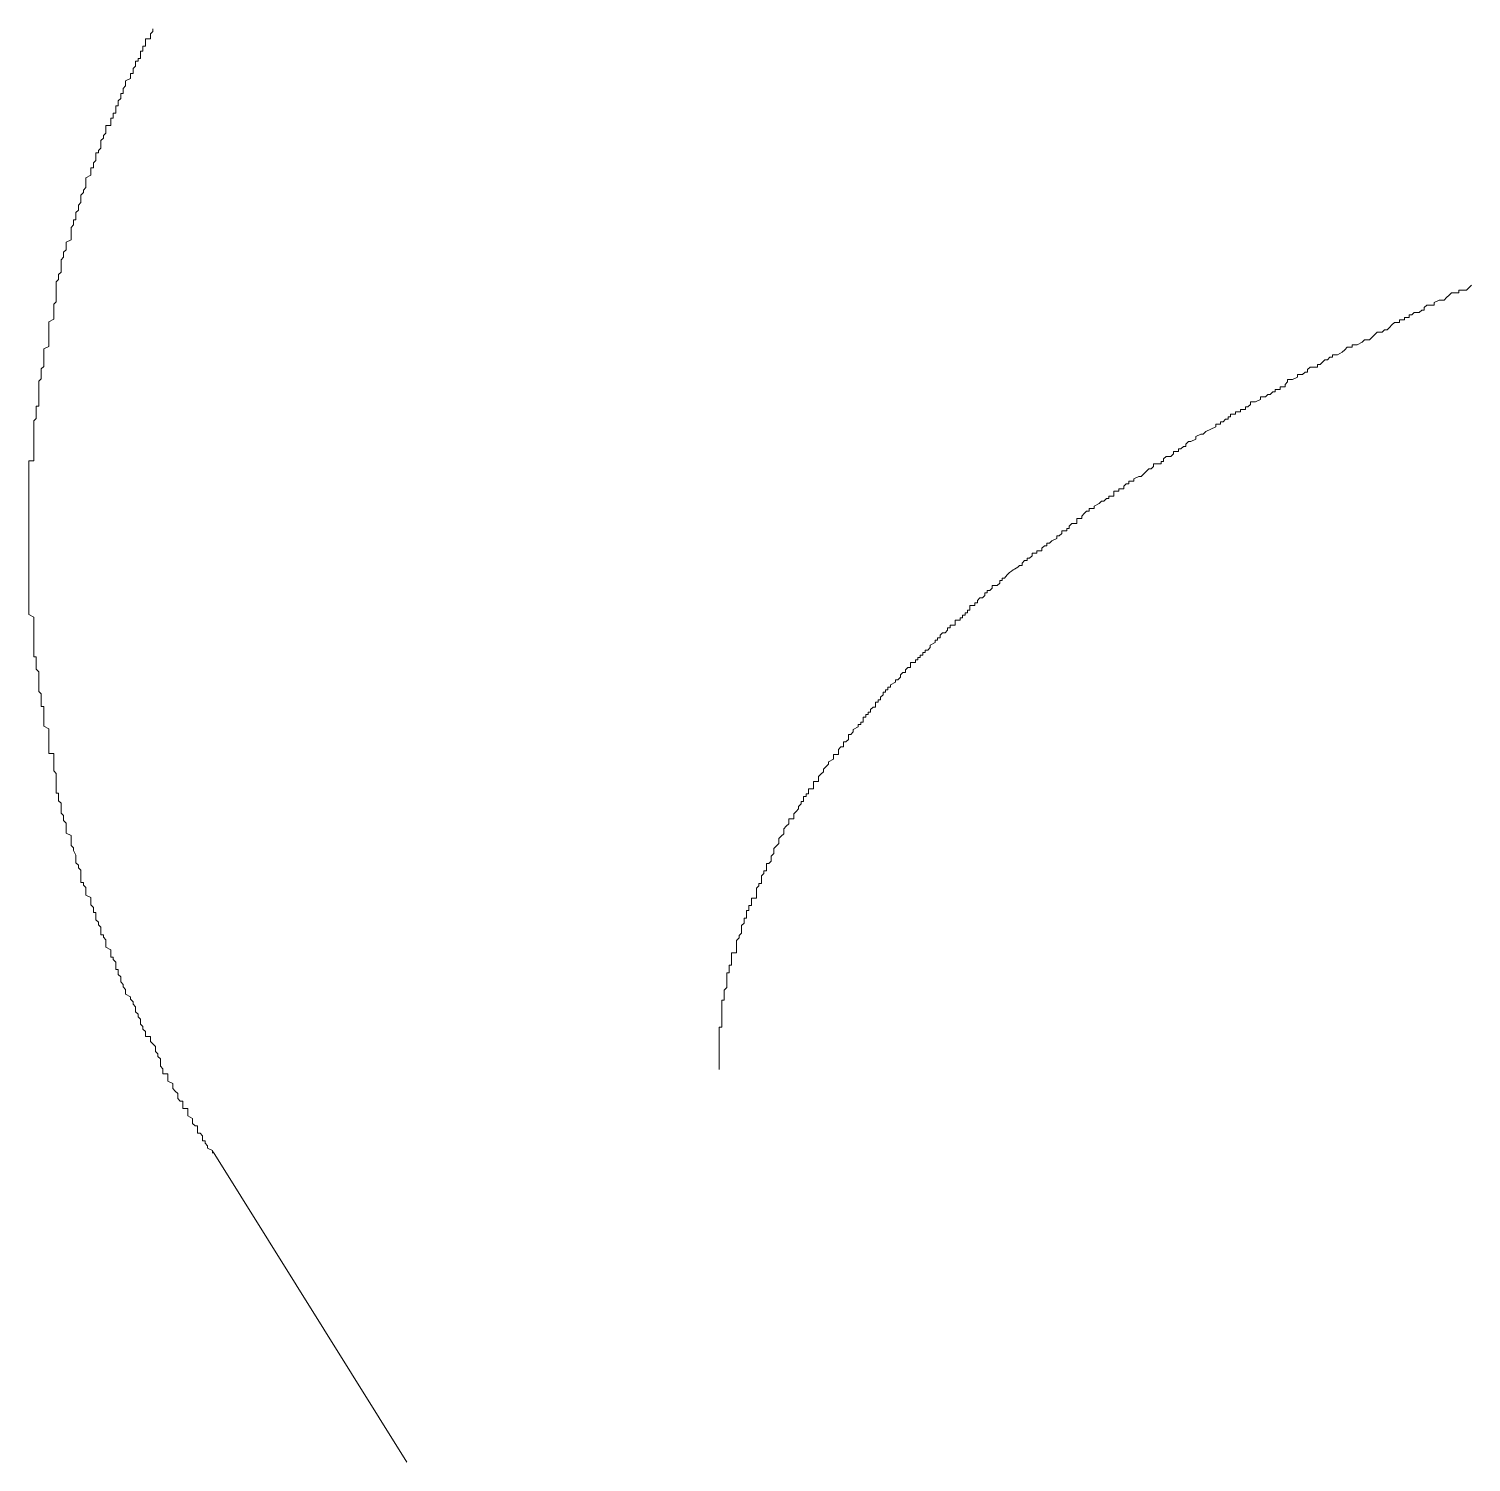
# Model space of a CAD drawing. Header units: millimetres. Extents: x 5194 to 16594, y 329 to 7592.
# Drawn here: x 10747.14 to 10760.21, y 3877.53 to 3890.52 of the extents above; entities that cross this region are included whole.
import ezdxf

# ---------------------------------------------------------------- set-up
doc = ezdxf.new("R2010")
doc.units = ezdxf.units.MM
doc.header["$MEASUREMENT"] = 0
doc.layers.add('PDF_Geometry', color=7, linetype='Continuous', true_color=0x231f20)

msp = doc.modelspace()

# ---------------------------------------------------------------- linework, layer by layer
at = {"layer": 'PDF_Geometry', "color": 0, "lineweight": 9}
for p, q in [((10748.269, 3890.497), (10748.269, 3890.52)), ((10748.202, 3890.407), (10748.202, 3890.43)), ((10748.202, 3890.43), (10748.247, 3890.43)), ((10748.202, 3890.385), (10748.202, 3890.407)), ((10748.247, 3890.475), (10748.269, 3890.497)), ((10748.247, 3890.452), (10748.247, 3890.475)), ((10748.247, 3890.43), (10748.247, 3890.452)), ((10748.157, 3890.295), (10748.157, 3890.317)), ((10748.157, 3890.317), (10748.179, 3890.317)), ((10748.157, 3890.272), (10748.157, 3890.295)), ((10748.157, 3890.25), (10748.157, 3890.272)), ((10748.179, 3890.34), (10748.179, 3890.362)), ((10748.179, 3890.362), (10748.202, 3890.362)), ((10748.179, 3890.317), (10748.179, 3890.34)), ((10748.202, 3890.362), (10748.202, 3890.385)), ((10748.089, 3890.16), (10748.112, 3890.182)), ((10748.089, 3890.138), (10748.089, 3890.16)), ((10748.089, 3890.115), (10748.089, 3890.138)), ((10748.112, 3890.205), (10748.112, 3890.227)), ((10748.112, 3890.227), (10748.134, 3890.227)), ((10748.112, 3890.182), (10748.112, 3890.205)), ((10748.134, 3890.227), (10748.134, 3890.25)), ((10748.134, 3890.25), (10748.157, 3890.25)), ((10748, 3889.98), (10748.022, 3890.003)), ((10748.022, 3890.048), (10748.067, 3890.07)), ((10748.022, 3890.025), (10748.022, 3890.048)), ((10748.022, 3890.003), (10748.022, 3890.025)), ((10748.067, 3890.093), (10748.067, 3890.115)), ((10748.067, 3890.115), (10748.089, 3890.115)), ((10748.067, 3890.07), (10748.067, 3890.093)), ((10747.955, 3889.868), (10747.977, 3889.89)), ((10747.955, 3889.845), (10747.955, 3889.868)), ((10747.977, 3889.913), (10747.977, 3889.935)), ((10747.977, 3889.935), (10748, 3889.935)), ((10747.977, 3889.89), (10747.977, 3889.913)), ((10748, 3889.958), (10748, 3889.98)), ((10748, 3889.935), (10748, 3889.958)), ((10747.91, 3889.733), (10747.91, 3889.755)), ((10747.91, 3889.755), (10747.932, 3889.755)), ((10747.932, 3889.8), (10747.932, 3889.823)), ((10747.932, 3889.823), (10747.955, 3889.823)), ((10747.932, 3889.778), (10747.932, 3889.8)), ((10747.932, 3889.755), (10747.932, 3889.778)), ((10747.955, 3889.823), (10747.955, 3889.845)), ((10747.842, 3889.62), (10747.842, 3889.643)), ((10747.842, 3889.643), (10747.887, 3889.643)), ((10747.842, 3889.598), (10747.842, 3889.62)), ((10747.887, 3889.688), (10747.887, 3889.71)), ((10747.887, 3889.71), (10747.91, 3889.71)), ((10747.887, 3889.665), (10747.887, 3889.688)), ((10747.887, 3889.643), (10747.887, 3889.665)), ((10747.91, 3889.71), (10747.91, 3889.733)), ((10747.797, 3889.508), (10747.82, 3889.53)), ((10747.797, 3889.485), (10747.797, 3889.508)), ((10747.797, 3889.463), (10747.797, 3889.485)), ((10747.82, 3889.553), (10747.842, 3889.575)), ((10747.82, 3889.53), (10747.82, 3889.553)), ((10747.842, 3889.575), (10747.842, 3889.598)), ((10747.752, 3889.373), (10747.752, 3889.395)), ((10747.752, 3889.395), (10747.775, 3889.395)), ((10747.752, 3889.35), (10747.752, 3889.373)), ((10747.752, 3889.328), (10747.752, 3889.35)), ((10747.775, 3889.418), (10747.797, 3889.44)), ((10747.775, 3889.395), (10747.775, 3889.418)), ((10747.797, 3889.44), (10747.797, 3889.463)), ((10747.707, 3889.238), (10747.707, 3889.26)), ((10747.707, 3889.26), (10747.73, 3889.26)), ((10747.707, 3889.215), (10747.707, 3889.238)), ((10747.707, 3889.193), (10747.707, 3889.215)), ((10747.73, 3889.305), (10747.752, 3889.328)), ((10747.73, 3889.283), (10747.73, 3889.305)), ((10747.73, 3889.26), (10747.73, 3889.283)), ((10747.662, 3889.17), (10747.707, 3889.193)), ((10747.662, 3889.148), (10747.662, 3889.17)), ((10747.662, 3889.126), (10747.662, 3889.148)), ((10747.662, 3889.103), (10747.662, 3889.126)), ((10747.662, 3889.081), (10747.662, 3889.103)), ((10747.617, 3889.013), (10747.64, 3889.036)), ((10747.617, 3888.991), (10747.617, 3889.013)), ((10747.617, 3888.968), (10747.617, 3888.991)), ((10747.617, 3888.946), (10747.617, 3888.968)), ((10747.64, 3889.058), (10747.662, 3889.081)), ((10747.64, 3889.036), (10747.64, 3889.058)), ((10747.572, 3888.856), (10747.595, 3888.878)), ((10747.572, 3888.833), (10747.572, 3888.856)), ((10747.572, 3888.811), (10747.572, 3888.833)), ((10747.595, 3888.923), (10747.617, 3888.946)), ((10747.595, 3888.901), (10747.595, 3888.923)), ((10747.595, 3888.878), (10747.595, 3888.901)), ((10747.527, 3888.721), (10747.55, 3888.743)), ((10747.527, 3888.698), (10747.527, 3888.721)), ((10747.527, 3888.676), (10747.527, 3888.698)), ((10747.55, 3888.766), (10747.55, 3888.788)), ((10747.55, 3888.788), (10747.572, 3888.788)), ((10747.55, 3888.743), (10747.55, 3888.766)), ((10747.572, 3888.788), (10747.572, 3888.811)), ((10747.482, 3888.586), (10747.527, 3888.608)), ((10747.482, 3888.563), (10747.482, 3888.586)), ((10747.482, 3888.541), (10747.482, 3888.563)), ((10747.527, 3888.653), (10747.527, 3888.676)), ((10747.527, 3888.631), (10747.527, 3888.653)), ((10747.527, 3888.608), (10747.527, 3888.631)), ((10747.437, 3888.428), (10747.46, 3888.451)), ((10747.46, 3888.496), (10747.482, 3888.518)), ((10747.46, 3888.473), (10747.46, 3888.496)), ((10747.46, 3888.451), (10747.46, 3888.473)), ((10747.482, 3888.518), (10747.482, 3888.541)), ((10747.415, 3888.293), (10747.437, 3888.316)), ((10747.437, 3888.406), (10747.437, 3888.428)), ((10747.437, 3888.383), (10747.437, 3888.406)), ((10747.437, 3888.361), (10747.437, 3888.383)), ((10747.437, 3888.338), (10747.437, 3888.361)), ((10747.437, 3888.316), (10747.437, 3888.338)), ((10747.392, 3888.226), (10747.415, 3888.248)), ((10747.392, 3888.203), (10747.392, 3888.226)), ((10747.392, 3888.181), (10747.392, 3888.203)), ((10747.392, 3888.158), (10747.392, 3888.181)), ((10747.415, 3888.271), (10747.415, 3888.293)), ((10747.415, 3888.248), (10747.415, 3888.271)), ((10760.168, 3888.152), (10760.191, 3888.174)), ((10760.191, 3888.174), (10760.213, 3888.197)), ((10747.37, 3888.024), (10747.392, 3888.046)), ((10747.392, 3888.136), (10747.392, 3888.158)), ((10747.392, 3888.113), (10747.392, 3888.136)), ((10747.392, 3888.091), (10747.392, 3888.113)), ((10747.392, 3888.069), (10747.392, 3888.091)), ((10747.392, 3888.046), (10747.392, 3888.069)), ((10759.876, 3888.039), (10759.921, 3888.062)), ((10759.876, 3888.017), (10759.876, 3888.039)), ((10759.921, 3888.062), (10759.944, 3888.062)), ((10759.944, 3888.062), (10759.966, 3888.062)), ((10759.966, 3888.062), (10759.989, 3888.084)), ((10759.989, 3888.084), (10760.011, 3888.107)), ((10760.011, 3888.107), (10760.034, 3888.129)), ((10760.034, 3888.129), (10760.056, 3888.129)), ((10760.056, 3888.129), (10760.101, 3888.129)), ((10760.101, 3888.129), (10760.101, 3888.152)), ((10760.101, 3888.152), (10760.146, 3888.152)), ((10760.146, 3888.152), (10760.168, 3888.152)), ((10747.37, 3888.001), (10747.37, 3888.024)), ((10747.37, 3887.979), (10747.37, 3888.001)), ((10747.37, 3887.956), (10747.37, 3887.979)), ((10747.37, 3887.934), (10747.37, 3887.956)), ((10747.37, 3887.911), (10747.37, 3887.934)), ((10747.37, 3887.889), (10747.37, 3887.911)), ((10759.651, 3887.904), (10759.651, 3887.927)), ((10759.651, 3887.927), (10759.674, 3887.927)), ((10759.674, 3887.927), (10759.696, 3887.949)), ((10759.696, 3887.949), (10759.741, 3887.949)), ((10759.741, 3887.949), (10759.764, 3887.972)), ((10759.764, 3887.972), (10759.786, 3887.972)), ((10759.786, 3887.994), (10759.809, 3888.017)), ((10759.786, 3887.972), (10759.786, 3887.994)), ((10759.809, 3888.017), (10759.831, 3888.017)), ((10759.831, 3888.017), (10759.854, 3888.017)), ((10759.854, 3888.017), (10759.876, 3888.017)), ((10747.325, 3887.866), (10747.37, 3887.889)), ((10747.325, 3887.844), (10747.325, 3887.866)), ((10759.404, 3887.77), (10759.426, 3887.792)), ((10759.426, 3887.792), (10759.449, 3887.792)), ((10759.449, 3887.792), (10759.471, 3887.815)), ((10759.471, 3887.815), (10759.494, 3887.837)), ((10759.494, 3887.837), (10759.516, 3887.86)), ((10759.516, 3887.86), (10759.561, 3887.86)), ((10759.561, 3887.86), (10759.561, 3887.882)), ((10759.561, 3887.882), (10759.584, 3887.882)), ((10759.584, 3887.882), (10759.606, 3887.882)), ((10759.606, 3887.882), (10759.606, 3887.904)), ((10759.606, 3887.904), (10759.651, 3887.904)), ((10747.325, 3887.641), (10747.325, 3887.664)), ((10759.134, 3887.635), (10759.134, 3887.657)), ((10759.134, 3887.657), (10759.179, 3887.657)), ((10759.179, 3887.657), (10759.224, 3887.68)), ((10759.224, 3887.68), (10759.246, 3887.702)), ((10759.246, 3887.702), (10759.269, 3887.702)), ((10759.269, 3887.702), (10759.291, 3887.702)), ((10759.291, 3887.702), (10759.314, 3887.725)), ((10759.314, 3887.725), (10759.336, 3887.747)), ((10759.336, 3887.747), (10759.359, 3887.77)), ((10759.359, 3887.77), (10759.404, 3887.77)), ((10747.28, 3887.619), (10747.325, 3887.641)), ((10747.28, 3887.596), (10747.28, 3887.619)), ((10747.28, 3887.574), (10747.28, 3887.596)), ((10747.28, 3887.551), (10747.28, 3887.574)), ((10747.28, 3887.529), (10747.28, 3887.551)), ((10747.28, 3887.506), (10747.28, 3887.529)), ((10758.864, 3887.5), (10758.887, 3887.522)), ((10758.887, 3887.522), (10758.909, 3887.522)), ((10758.909, 3887.522), (10758.932, 3887.545)), ((10758.932, 3887.545), (10758.954, 3887.545)), ((10758.954, 3887.545), (10758.954, 3887.567)), ((10758.954, 3887.567), (10758.999, 3887.567)), ((10758.999, 3887.567), (10759.044, 3887.59)), ((10759.044, 3887.59), (10759.067, 3887.612)), ((10759.067, 3887.612), (10759.089, 3887.635)), ((10759.089, 3887.635), (10759.111, 3887.635)), ((10759.111, 3887.635), (10759.134, 3887.635)), ((10747.257, 3887.439), (10747.28, 3887.461)), ((10747.257, 3887.416), (10747.257, 3887.439)), ((10747.257, 3887.394), (10747.257, 3887.416)), ((10747.257, 3887.371), (10747.257, 3887.394)), ((10747.28, 3887.484), (10747.28, 3887.506)), ((10747.28, 3887.461), (10747.28, 3887.484)), ((10758.639, 3887.365), (10758.639, 3887.387)), ((10758.639, 3887.387), (10758.684, 3887.387)), ((10758.684, 3887.387), (10758.707, 3887.41)), ((10758.707, 3887.41), (10758.729, 3887.41)), ((10758.729, 3887.432), (10758.752, 3887.455)), ((10758.729, 3887.41), (10758.729, 3887.432)), ((10758.752, 3887.455), (10758.774, 3887.455)), ((10758.774, 3887.455), (10758.819, 3887.455)), ((10758.819, 3887.455), (10758.819, 3887.477)), ((10758.819, 3887.477), (10758.842, 3887.477)), ((10758.842, 3887.477), (10758.864, 3887.5)), ((10747.235, 3887.326), (10747.257, 3887.349)), ((10747.257, 3887.349), (10747.257, 3887.371)), ((10758.482, 3887.252), (10758.482, 3887.275)), ((10758.482, 3887.275), (10758.504, 3887.275)), ((10758.504, 3887.275), (10758.527, 3887.275)), ((10758.527, 3887.297), (10758.549, 3887.32)), ((10758.527, 3887.275), (10758.527, 3887.297)), ((10758.549, 3887.32), (10758.549, 3887.342)), ((10758.549, 3887.342), (10758.572, 3887.342)), ((10758.572, 3887.342), (10758.594, 3887.342)), ((10758.594, 3887.342), (10758.639, 3887.365)), ((10747.235, 3887.124), (10747.235, 3887.146)), ((10747.235, 3887.101), (10747.235, 3887.124)), ((10758.212, 3887.117), (10758.212, 3887.14)), ((10758.212, 3887.14), (10758.234, 3887.14)), ((10758.234, 3887.14), (10758.257, 3887.14)), ((10758.257, 3887.14), (10758.302, 3887.162)), ((10758.302, 3887.162), (10758.302, 3887.185)), ((10758.302, 3887.185), (10758.324, 3887.185)), ((10758.324, 3887.185), (10758.347, 3887.185)), ((10758.347, 3887.185), (10758.369, 3887.207)), ((10758.369, 3887.207), (10758.392, 3887.207)), ((10758.392, 3887.207), (10758.414, 3887.23)), ((10758.414, 3887.23), (10758.437, 3887.23)), ((10758.437, 3887.23), (10758.437, 3887.252)), ((10758.437, 3887.252), (10758.482, 3887.252)), ((10747.212, 3887.079), (10747.212, 3887.101)), ((10747.212, 3887.101), (10747.235, 3887.101)), ((10747.212, 3887.056), (10747.212, 3887.079)), ((10747.212, 3887.034), (10747.212, 3887.056)), ((10747.212, 3887.012), (10747.212, 3887.034)), ((10747.212, 3886.989), (10747.212, 3887.012)), ((10758.01, 3886.982), (10758.01, 3887.005)), ((10758.01, 3887.005), (10758.032, 3887.005)), ((10758.032, 3887.005), (10758.032, 3887.027)), ((10758.032, 3887.027), (10758.054, 3887.027)), ((10758.054, 3887.027), (10758.077, 3887.027)), ((10758.077, 3887.027), (10758.077, 3887.05)), ((10758.077, 3887.05), (10758.122, 3887.05)), ((10758.122, 3887.05), (10758.122, 3887.072)), ((10758.122, 3887.072), (10758.144, 3887.072)), ((10758.144, 3887.072), (10758.167, 3887.072)), ((10758.167, 3887.072), (10758.167, 3887.095)), ((10758.167, 3887.095), (10758.189, 3887.095)), ((10758.189, 3887.095), (10758.212, 3887.117)), ((10747.19, 3886.967), (10747.212, 3886.989)), ((10747.19, 3886.944), (10747.19, 3886.967)), ((10747.19, 3886.922), (10747.19, 3886.944)), ((10747.19, 3886.899), (10747.19, 3886.922)), ((10747.19, 3886.877), (10747.19, 3886.899)), ((10747.19, 3886.854), (10747.19, 3886.877)), ((10757.785, 3886.847), (10757.807, 3886.87)), ((10757.807, 3886.87), (10757.852, 3886.892)), ((10757.852, 3886.892), (10757.897, 3886.915)), ((10757.897, 3886.915), (10757.897, 3886.937)), ((10757.897, 3886.937), (10757.942, 3886.937)), ((10757.942, 3886.937), (10757.942, 3886.96)), ((10757.942, 3886.96), (10757.965, 3886.96)), ((10757.965, 3886.96), (10757.987, 3886.982)), ((10757.987, 3886.982), (10758.01, 3886.982)), ((10747.19, 3886.832), (10747.19, 3886.854)), ((10757.582, 3886.713), (10757.605, 3886.735)), ((10757.605, 3886.735), (10757.627, 3886.735)), ((10757.627, 3886.758), (10757.65, 3886.78)), ((10757.627, 3886.735), (10757.627, 3886.758)), ((10757.65, 3886.78), (10757.672, 3886.78)), ((10757.672, 3886.78), (10757.717, 3886.803)), ((10757.717, 3886.825), (10757.762, 3886.847)), ((10757.717, 3886.803), (10757.717, 3886.825)), ((10757.762, 3886.847), (10757.785, 3886.847)), ((10747.145, 3886.584), (10747.145, 3886.607)), ((10747.145, 3886.607), (10747.19, 3886.607)), ((10747.19, 3886.629), (10747.19, 3886.652)), ((10747.19, 3886.607), (10747.19, 3886.629)), ((10757.402, 3886.578), (10757.402, 3886.6)), ((10757.402, 3886.6), (10757.425, 3886.6)), ((10757.425, 3886.623), (10757.447, 3886.645)), ((10757.425, 3886.6), (10757.425, 3886.623)), ((10757.447, 3886.645), (10757.47, 3886.645)), ((10757.47, 3886.645), (10757.492, 3886.645)), ((10757.492, 3886.645), (10757.515, 3886.668)), ((10757.515, 3886.668), (10757.515, 3886.69)), ((10757.515, 3886.69), (10757.56, 3886.69)), ((10757.56, 3886.69), (10757.56, 3886.713)), ((10757.56, 3886.713), (10757.582, 3886.713)), ((10757.222, 3886.465), (10757.245, 3886.488)), ((10757.245, 3886.488), (10757.267, 3886.51)), ((10757.267, 3886.51), (10757.29, 3886.533)), ((10757.29, 3886.533), (10757.312, 3886.533)), ((10757.312, 3886.533), (10757.335, 3886.555)), ((10757.335, 3886.555), (10757.335, 3886.578)), ((10757.335, 3886.578), (10757.38, 3886.578)), ((10757.38, 3886.578), (10757.402, 3886.578)), ((10757.02, 3886.33), (10757.02, 3886.353)), ((10757.02, 3886.353), (10757.042, 3886.353)), ((10757.042, 3886.353), (10757.065, 3886.353)), ((10757.065, 3886.375), (10757.087, 3886.398)), ((10757.065, 3886.353), (10757.065, 3886.375)), ((10757.087, 3886.398), (10757.11, 3886.398)), ((10757.11, 3886.398), (10757.11, 3886.42)), ((10757.11, 3886.42), (10757.132, 3886.42)), ((10757.132, 3886.42), (10757.155, 3886.42)), ((10757.155, 3886.443), (10757.2, 3886.465)), ((10757.155, 3886.42), (10757.155, 3886.443)), ((10757.2, 3886.465), (10757.222, 3886.465)), ((10756.795, 3886.195), (10756.84, 3886.218)), ((10756.84, 3886.218), (10756.863, 3886.24)), ((10756.863, 3886.24), (10756.885, 3886.24)), ((10756.885, 3886.24), (10756.908, 3886.263)), ((10756.908, 3886.263), (10756.93, 3886.263)), ((10756.93, 3886.263), (10756.93, 3886.285)), ((10756.93, 3886.285), (10756.953, 3886.285)), ((10756.953, 3886.285), (10756.975, 3886.285)), ((10756.975, 3886.308), (10756.975, 3886.33)), ((10756.975, 3886.33), (10757.02, 3886.33)), ((10756.975, 3886.285), (10756.975, 3886.308)), ((10756.638, 3886.06), (10756.638, 3886.083)), ((10756.638, 3886.083), (10756.683, 3886.083)), ((10756.683, 3886.105), (10756.705, 3886.128)), ((10756.683, 3886.083), (10756.683, 3886.105)), ((10756.705, 3886.128), (10756.728, 3886.15)), ((10756.728, 3886.15), (10756.75, 3886.15)), ((10756.75, 3886.15), (10756.75, 3886.173)), ((10756.75, 3886.173), (10756.795, 3886.173)), ((10756.795, 3886.173), (10756.795, 3886.195)), ((10756.48, 3885.925), (10756.503, 3885.948)), ((10756.503, 3885.948), (10756.503, 3885.97)), ((10756.503, 3885.97), (10756.525, 3885.97)), ((10756.525, 3885.97), (10756.548, 3885.97)), ((10756.548, 3885.97), (10756.548, 3885.993)), ((10756.548, 3885.993), (10756.57, 3885.993)), ((10756.57, 3886.015), (10756.593, 3886.038)), ((10756.57, 3885.993), (10756.57, 3886.015)), ((10756.593, 3886.038), (10756.638, 3886.038)), ((10756.638, 3886.038), (10756.638, 3886.06)), ((10756.323, 3885.813), (10756.345, 3885.835)), ((10756.345, 3885.835), (10756.368, 3885.835)), ((10756.368, 3885.835), (10756.368, 3885.858)), ((10756.368, 3885.858), (10756.39, 3885.858)), ((10756.39, 3885.858), (10756.413, 3885.88)), ((10756.413, 3885.88), (10756.458, 3885.903)), ((10756.458, 3885.903), (10756.458, 3885.925)), ((10756.458, 3885.925), (10756.48, 3885.925)), ((10756.143, 3885.678), (10756.165, 3885.701)), ((10756.165, 3885.701), (10756.188, 3885.701)), ((10756.188, 3885.701), (10756.188, 3885.723)), ((10756.188, 3885.723), (10756.21, 3885.723)), ((10756.21, 3885.723), (10756.233, 3885.746)), ((10756.233, 3885.746), (10756.233, 3885.768)), ((10756.233, 3885.768), (10756.278, 3885.768)), ((10756.278, 3885.768), (10756.278, 3885.79)), ((10756.278, 3885.79), (10756.3, 3885.79)), ((10756.3, 3885.79), (10756.323, 3885.79)), ((10756.323, 3885.79), (10756.323, 3885.813)), ((10756.12, 3885.656), (10756.143, 3885.656)), ((10756.143, 3885.656), (10756.143, 3885.678)), ((10755.828, 3885.408), (10755.828, 3885.431)), ((10755.828, 3885.431), (10755.851, 3885.431)), ((10755.851, 3885.431), (10755.873, 3885.453)), ((10755.873, 3885.453), (10755.873, 3885.476)), ((10755.873, 3885.476), (10755.918, 3885.476)), ((10755.918, 3885.476), (10755.941, 3885.498)), ((10755.941, 3885.498), (10755.941, 3885.521)), ((10755.941, 3885.521), (10755.963, 3885.521)), ((10755.963, 3885.521), (10755.963, 3885.543)), ((10755.963, 3885.543), (10755.985, 3885.543)), ((10755.671, 3885.273), (10755.671, 3885.296)), ((10755.671, 3885.296), (10755.693, 3885.296)), ((10755.693, 3885.296), (10755.716, 3885.296)), ((10755.716, 3885.296), (10755.716, 3885.318)), ((10755.716, 3885.318), (10755.738, 3885.318)), ((10755.738, 3885.341), (10755.761, 3885.363)), ((10755.738, 3885.318), (10755.738, 3885.341)), ((10755.761, 3885.363), (10755.783, 3885.363)), ((10755.783, 3885.363), (10755.806, 3885.386)), ((10755.806, 3885.386), (10755.806, 3885.408)), ((10755.806, 3885.408), (10755.828, 3885.408)), ((10747.145, 3885.212), (10747.145, 3885.235)), ((10747.19, 3885.19), (10747.145, 3885.212)), ((10747.19, 3885.167), (10747.19, 3885.19)), ((10755.581, 3885.161), (10755.581, 3885.183)), ((10755.581, 3885.183), (10755.603, 3885.183)), ((10755.603, 3885.183), (10755.603, 3885.206)), ((10755.603, 3885.206), (10755.626, 3885.206)), ((10755.626, 3885.206), (10755.626, 3885.228)), ((10755.626, 3885.228), (10755.648, 3885.228)), ((10755.648, 3885.228), (10755.648, 3885.251)), ((10755.648, 3885.251), (10755.671, 3885.251)), ((10755.671, 3885.251), (10755.671, 3885.273)), ((10755.401, 3885.026), (10755.423, 3885.048)), ((10755.423, 3885.048), (10755.446, 3885.048)), ((10755.446, 3885.048), (10755.468, 3885.071)), ((10755.468, 3885.071), (10755.468, 3885.093)), ((10755.468, 3885.093), (10755.491, 3885.093)), ((10755.491, 3885.093), (10755.491, 3885.116)), ((10755.491, 3885.116), (10755.536, 3885.116)), ((10755.536, 3885.138), (10755.536, 3885.161)), ((10755.536, 3885.161), (10755.581, 3885.161)), ((10755.536, 3885.116), (10755.536, 3885.138)), ((10755.288, 3884.891), (10755.311, 3884.913)), ((10755.311, 3884.936), (10755.356, 3884.958)), ((10755.311, 3884.913), (10755.311, 3884.936)), ((10755.356, 3884.958), (10755.356, 3884.981)), ((10755.356, 3884.981), (10755.378, 3884.981)), ((10755.378, 3884.981), (10755.378, 3885.003)), ((10755.378, 3885.003), (10755.401, 3885.003)), ((10755.401, 3885.003), (10755.401, 3885.026)), ((10747.19, 3884.83), (10747.19, 3884.853)), ((10747.212, 3884.83), (10747.19, 3884.83)), ((10747.212, 3884.808), (10747.212, 3884.83)), ((10747.212, 3884.785), (10747.212, 3884.808)), ((10747.212, 3884.763), (10747.212, 3884.785)), ((10755.131, 3884.756), (10755.131, 3884.778)), ((10755.131, 3884.778), (10755.176, 3884.778)), ((10755.176, 3884.778), (10755.176, 3884.801)), ((10755.176, 3884.801), (10755.198, 3884.801)), ((10755.198, 3884.801), (10755.198, 3884.823)), ((10755.198, 3884.823), (10755.221, 3884.823)), ((10755.221, 3884.823), (10755.221, 3884.846)), ((10755.221, 3884.846), (10755.243, 3884.846)), ((10755.243, 3884.846), (10755.243, 3884.868)), ((10755.243, 3884.868), (10755.266, 3884.868)), ((10755.266, 3884.868), (10755.266, 3884.891)), ((10755.266, 3884.891), (10755.288, 3884.891)), ((10747.212, 3884.74), (10747.212, 3884.763)), ((10747.212, 3884.718), (10747.212, 3884.74)), ((10747.235, 3884.695), (10747.212, 3884.718)), ((10747.235, 3884.673), (10747.235, 3884.695)), ((10747.235, 3884.65), (10747.235, 3884.673)), ((10747.235, 3884.628), (10747.235, 3884.65)), ((10755.018, 3884.621), (10755.041, 3884.644)), ((10755.041, 3884.666), (10755.063, 3884.689)), ((10755.041, 3884.644), (10755.041, 3884.666)), ((10755.063, 3884.689), (10755.086, 3884.689)), ((10755.086, 3884.711), (10755.108, 3884.734)), ((10755.086, 3884.689), (10755.086, 3884.711)), ((10755.108, 3884.734), (10755.131, 3884.734)), ((10755.131, 3884.734), (10755.131, 3884.756)), ((10747.235, 3884.605), (10747.235, 3884.628)), ((10747.235, 3884.583), (10747.235, 3884.605)), ((10747.235, 3884.56), (10747.235, 3884.583)), ((10747.235, 3884.538), (10747.235, 3884.56)), ((10747.235, 3884.515), (10747.235, 3884.538)), ((10747.257, 3884.493), (10747.235, 3884.515)), ((10754.906, 3884.509), (10754.906, 3884.531)), ((10754.906, 3884.531), (10754.928, 3884.531)), ((10754.928, 3884.531), (10754.928, 3884.554)), ((10754.928, 3884.554), (10754.951, 3884.554)), ((10754.951, 3884.576), (10754.996, 3884.599)), ((10754.951, 3884.554), (10754.951, 3884.576)), ((10754.996, 3884.599), (10754.996, 3884.621)), ((10754.996, 3884.621), (10755.018, 3884.621)), ((10747.257, 3884.47), (10747.257, 3884.493)), ((10747.257, 3884.448), (10747.257, 3884.47)), ((10747.257, 3884.425), (10747.257, 3884.448)), ((10747.257, 3884.403), (10747.257, 3884.425)), ((10747.257, 3884.38), (10747.257, 3884.403)), ((10747.28, 3884.38), (10747.257, 3884.38)), ((10747.28, 3884.358), (10747.28, 3884.38)), ((10754.816, 3884.396), (10754.816, 3884.419)), ((10754.816, 3884.419), (10754.839, 3884.419)), ((10754.816, 3884.374), (10754.816, 3884.396)), ((10754.839, 3884.419), (10754.839, 3884.441)), ((10754.839, 3884.441), (10754.861, 3884.441)), ((10754.861, 3884.464), (10754.884, 3884.486)), ((10754.861, 3884.441), (10754.861, 3884.464)), ((10754.884, 3884.486), (10754.884, 3884.509)), ((10754.884, 3884.509), (10754.906, 3884.509)), ((10754.704, 3884.261), (10754.704, 3884.284)), ((10754.704, 3884.284), (10754.726, 3884.284)), ((10754.704, 3884.239), (10754.704, 3884.261)), ((10754.726, 3884.284), (10754.726, 3884.306)), ((10754.726, 3884.306), (10754.749, 3884.306)), ((10754.749, 3884.306), (10754.749, 3884.329)), ((10754.749, 3884.329), (10754.771, 3884.329)), ((10754.771, 3884.351), (10754.794, 3884.374)), ((10754.771, 3884.329), (10754.771, 3884.351)), ((10754.794, 3884.374), (10754.816, 3884.374)), ((10747.28, 3884.2), (10747.28, 3884.223)), ((10747.325, 3884.178), (10747.28, 3884.2)), ((10747.325, 3884.155), (10747.325, 3884.178)), ((10754.569, 3884.104), (10754.569, 3884.126)), ((10754.569, 3884.126), (10754.591, 3884.126)), ((10754.591, 3884.126), (10754.614, 3884.149)), ((10754.614, 3884.171), (10754.659, 3884.194)), ((10754.614, 3884.149), (10754.614, 3884.171)), ((10754.659, 3884.194), (10754.659, 3884.216)), ((10754.659, 3884.216), (10754.681, 3884.216)), ((10754.681, 3884.216), (10754.681, 3884.239)), ((10754.681, 3884.239), (10754.704, 3884.239)), ((10754.479, 3883.991), (10754.501, 3884.014)), ((10754.479, 3883.969), (10754.479, 3883.991)), ((10754.501, 3884.014), (10754.524, 3884.014)), ((10754.524, 3884.036), (10754.524, 3884.059)), ((10754.524, 3884.059), (10754.546, 3884.059)), ((10754.524, 3884.014), (10754.524, 3884.036)), ((10754.546, 3884.059), (10754.569, 3884.081)), ((10754.569, 3884.081), (10754.569, 3884.104)), ((10747.325, 3883.953), (10747.325, 3883.975)), ((10747.37, 3883.953), (10747.325, 3883.953)), ((10747.37, 3883.93), (10747.37, 3883.953)), ((10747.37, 3883.908), (10747.37, 3883.93)), ((10754.366, 3883.834), (10754.389, 3883.856)), ((10754.389, 3883.879), (10754.434, 3883.901)), ((10754.389, 3883.856), (10754.389, 3883.879)), ((10754.434, 3883.924), (10754.434, 3883.946)), ((10754.434, 3883.946), (10754.479, 3883.946)), ((10754.434, 3883.901), (10754.434, 3883.924)), ((10754.479, 3883.946), (10754.479, 3883.969)), ((10747.392, 3883.773), (10747.37, 3883.796)), ((10747.392, 3883.751), (10747.392, 3883.773)), ((10754.299, 3883.744), (10754.321, 3883.766)), ((10754.299, 3883.721), (10754.299, 3883.744)), ((10754.321, 3883.766), (10754.344, 3883.789)), ((10754.344, 3883.811), (10754.366, 3883.834)), ((10754.344, 3883.789), (10754.344, 3883.811)), ((10747.392, 3883.616), (10747.392, 3883.638)), ((10747.392, 3883.593), (10747.392, 3883.616)), ((10754.209, 3883.609), (10754.209, 3883.632)), ((10754.209, 3883.632), (10754.254, 3883.632)), ((10754.209, 3883.587), (10754.209, 3883.609)), ((10754.254, 3883.677), (10754.254, 3883.699)), ((10754.254, 3883.699), (10754.299, 3883.699)), ((10754.254, 3883.654), (10754.254, 3883.677)), ((10754.254, 3883.632), (10754.254, 3883.654)), ((10754.299, 3883.699), (10754.299, 3883.721)), ((10747.415, 3883.593), (10747.392, 3883.593)), ((10747.415, 3883.571), (10747.415, 3883.593)), ((10747.415, 3883.548), (10747.415, 3883.571)), ((10747.415, 3883.526), (10747.415, 3883.548)), ((10747.437, 3883.503), (10747.415, 3883.526)), ((10747.437, 3883.481), (10747.437, 3883.503)), ((10747.437, 3883.458), (10747.437, 3883.481)), ((10754.119, 3883.474), (10754.141, 3883.497)), ((10754.119, 3883.452), (10754.119, 3883.474)), ((10754.141, 3883.497), (10754.141, 3883.519)), ((10754.141, 3883.519), (10754.164, 3883.519)), ((10754.164, 3883.542), (10754.164, 3883.564)), ((10754.164, 3883.564), (10754.186, 3883.564)), ((10754.164, 3883.519), (10754.164, 3883.542)), ((10754.186, 3883.564), (10754.186, 3883.587)), ((10754.186, 3883.587), (10754.209, 3883.587)), ((10747.437, 3883.436), (10747.437, 3883.458)), ((10747.437, 3883.413), (10747.437, 3883.436)), ((10747.46, 3883.391), (10747.437, 3883.413)), ((10747.46, 3883.368), (10747.46, 3883.391)), ((10747.46, 3883.346), (10747.46, 3883.368)), ((10747.482, 3883.323), (10747.46, 3883.346)), ((10754.029, 3883.339), (10754.029, 3883.362)), ((10754.029, 3883.362), (10754.074, 3883.362)), ((10754.029, 3883.317), (10754.029, 3883.339)), ((10754.074, 3883.407), (10754.096, 3883.429)), ((10754.074, 3883.384), (10754.074, 3883.407)), ((10754.074, 3883.362), (10754.074, 3883.384)), ((10754.096, 3883.429), (10754.119, 3883.452)), ((10747.482, 3883.301), (10747.482, 3883.323)), ((10747.482, 3883.278), (10747.482, 3883.301)), ((10747.482, 3883.256), (10747.482, 3883.278)), ((10747.482, 3883.233), (10747.482, 3883.256)), ((10747.527, 3883.211), (10747.482, 3883.233)), ((10747.527, 3883.188), (10747.527, 3883.211)), ((10753.939, 3883.182), (10753.961, 3883.204)), ((10753.961, 3883.204), (10753.984, 3883.227)), ((10753.984, 3883.272), (10754.006, 3883.294)), ((10753.984, 3883.249), (10753.984, 3883.272)), ((10753.984, 3883.227), (10753.984, 3883.249)), ((10754.006, 3883.294), (10754.029, 3883.317)), ((10747.527, 3883.166), (10747.527, 3883.188)), ((10747.527, 3883.143), (10747.527, 3883.166)), ((10747.527, 3883.121), (10747.527, 3883.143)), ((10747.55, 3883.098), (10747.527, 3883.121)), ((10747.55, 3883.076), (10747.55, 3883.098)), ((10747.572, 3883.031), (10747.55, 3883.076)), ((10753.894, 3883.092), (10753.916, 3883.114)), ((10753.894, 3883.069), (10753.894, 3883.092)), ((10753.916, 3883.114), (10753.939, 3883.137)), ((10753.939, 3883.159), (10753.939, 3883.182)), ((10753.939, 3883.137), (10753.939, 3883.159)), ((10747.572, 3883.008), (10747.572, 3883.031)), ((10747.572, 3882.986), (10747.572, 3883.008)), ((10747.572, 3882.963), (10747.572, 3882.986)), ((10747.595, 3882.941), (10747.572, 3882.963)), ((10753.827, 3882.934), (10753.827, 3882.957)), ((10753.827, 3882.957), (10753.849, 3882.957)), ((10753.849, 3882.957), (10753.871, 3882.979)), ((10753.871, 3883.024), (10753.894, 3883.047)), ((10753.871, 3883.002), (10753.871, 3883.024)), ((10753.871, 3882.979), (10753.871, 3883.002)), ((10753.894, 3883.047), (10753.894, 3883.069)), ((10747.595, 3882.918), (10747.595, 3882.941)), ((10747.617, 3882.896), (10747.595, 3882.918)), ((10747.617, 3882.873), (10747.617, 3882.896)), ((10747.617, 3882.851), (10747.617, 3882.873)), ((10747.617, 3882.829), (10747.617, 3882.851)), ((10747.617, 3882.806), (10747.617, 3882.829)), ((10753.782, 3882.844), (10753.804, 3882.867)), ((10753.782, 3882.822), (10753.782, 3882.844)), ((10753.782, 3882.799), (10753.782, 3882.822)), ((10753.804, 3882.867), (10753.804, 3882.889)), ((10753.804, 3882.889), (10753.827, 3882.889)), ((10753.827, 3882.912), (10753.827, 3882.934)), ((10753.827, 3882.889), (10753.827, 3882.912)), ((10747.617, 3882.784), (10747.617, 3882.806)), ((10747.64, 3882.784), (10747.617, 3882.784)), ((10747.64, 3882.761), (10747.64, 3882.784)), ((10747.662, 3882.739), (10747.64, 3882.761)), ((10747.662, 3882.716), (10747.662, 3882.739)), ((10747.662, 3882.694), (10747.662, 3882.716)), ((10747.662, 3882.671), (10747.662, 3882.694)), ((10753.737, 3882.732), (10753.759, 3882.754)), ((10753.737, 3882.709), (10753.737, 3882.732)), ((10753.737, 3882.687), (10753.737, 3882.709)), ((10753.737, 3882.664), (10753.737, 3882.687)), ((10753.759, 3882.754), (10753.759, 3882.777)), ((10753.759, 3882.777), (10753.782, 3882.777)), ((10753.782, 3882.777), (10753.782, 3882.799)), ((10747.707, 3882.649), (10747.662, 3882.671)), ((10747.707, 3882.626), (10747.707, 3882.649)), ((10747.707, 3882.604), (10747.707, 3882.626)), ((10747.707, 3882.581), (10747.707, 3882.604)), ((10747.73, 3882.559), (10747.707, 3882.581)), ((10747.73, 3882.536), (10747.73, 3882.559)), ((10753.669, 3882.552), (10753.669, 3882.575)), ((10753.669, 3882.575), (10753.692, 3882.575)), ((10753.669, 3882.53), (10753.669, 3882.552)), ((10753.692, 3882.62), (10753.692, 3882.642)), ((10753.692, 3882.642), (10753.737, 3882.642)), ((10753.692, 3882.597), (10753.692, 3882.62)), ((10753.692, 3882.575), (10753.692, 3882.597)), ((10753.737, 3882.642), (10753.737, 3882.664)), ((10747.73, 3882.514), (10747.73, 3882.536)), ((10747.752, 3882.514), (10747.73, 3882.514)), ((10747.752, 3882.491), (10747.752, 3882.514)), ((10747.752, 3882.469), (10747.752, 3882.491)), ((10747.752, 3882.446), (10747.752, 3882.469)), ((10747.775, 3882.424), (10747.752, 3882.446)), ((10747.775, 3882.401), (10747.775, 3882.424)), ((10753.624, 3882.44), (10753.624, 3882.462)), ((10753.624, 3882.462), (10753.647, 3882.462)), ((10753.624, 3882.417), (10753.624, 3882.44)), ((10753.647, 3882.507), (10753.647, 3882.53)), ((10753.647, 3882.53), (10753.669, 3882.53)), ((10753.647, 3882.485), (10753.647, 3882.507)), ((10753.647, 3882.462), (10753.647, 3882.485)), ((10747.797, 3882.379), (10747.775, 3882.401)), ((10747.797, 3882.356), (10747.797, 3882.379)), ((10747.797, 3882.334), (10747.797, 3882.356)), ((10747.797, 3882.311), (10747.797, 3882.334)), ((10747.82, 3882.311), (10747.797, 3882.311)), ((10747.82, 3882.289), (10747.82, 3882.311)), ((10747.842, 3882.266), (10747.82, 3882.289)), ((10753.579, 3882.305), (10753.602, 3882.327)), ((10753.579, 3882.282), (10753.579, 3882.305)), ((10753.602, 3882.395), (10753.624, 3882.417)), ((10753.602, 3882.372), (10753.602, 3882.395)), ((10753.602, 3882.35), (10753.602, 3882.372)), ((10753.602, 3882.327), (10753.602, 3882.35)), ((10747.842, 3882.244), (10747.842, 3882.266)), ((10747.842, 3882.221), (10747.842, 3882.244)), ((10747.842, 3882.199), (10747.842, 3882.221)), ((10747.887, 3882.176), (10747.842, 3882.199)), ((10747.887, 3882.154), (10747.887, 3882.176)), ((10753.557, 3882.26), (10753.579, 3882.282)), ((10753.557, 3882.237), (10753.557, 3882.26)), ((10753.557, 3882.215), (10753.557, 3882.237)), ((10753.557, 3882.192), (10753.557, 3882.215)), ((10753.557, 3882.17), (10753.557, 3882.192)), ((10753.557, 3882.147), (10753.557, 3882.17)), ((10747.887, 3882.131), (10747.887, 3882.154)), ((10747.887, 3882.109), (10747.887, 3882.131)), ((10747.91, 3882.109), (10747.887, 3882.109)), ((10747.91, 3882.086), (10747.91, 3882.109)), ((10747.932, 3882.064), (10747.91, 3882.086)), ((10747.932, 3882.041), (10747.932, 3882.064)), ((10747.932, 3882.019), (10747.932, 3882.041)), ((10753.489, 3882.012), (10753.489, 3882.035)), ((10753.489, 3882.035), (10753.512, 3882.035)), ((10753.512, 3882.125), (10753.512, 3882.147)), ((10753.512, 3882.147), (10753.557, 3882.147)), ((10753.512, 3882.102), (10753.512, 3882.125)), ((10753.512, 3882.08), (10753.512, 3882.102)), ((10753.512, 3882.057), (10753.512, 3882.08)), ((10753.512, 3882.035), (10753.512, 3882.057)), ((10747.932, 3881.996), (10747.932, 3882.019)), ((10747.955, 3881.996), (10747.932, 3881.996)), ((10747.955, 3881.974), (10747.955, 3881.996)), ((10747.955, 3881.951), (10747.955, 3881.974)), ((10747.977, 3881.929), (10747.955, 3881.951)), ((10747.977, 3881.906), (10747.977, 3881.929)), ((10747.977, 3881.884), (10747.977, 3881.906)), ((10753.467, 3881.945), (10753.467, 3881.967)), ((10753.467, 3881.967), (10753.489, 3881.967)), ((10753.467, 3881.922), (10753.467, 3881.945)), ((10753.467, 3881.9), (10753.467, 3881.922)), ((10753.467, 3881.877), (10753.467, 3881.9)), ((10753.489, 3881.99), (10753.489, 3882.012)), ((10753.489, 3881.967), (10753.489, 3881.99)), ((10748, 3881.861), (10747.977, 3881.884)), ((10748, 3881.839), (10748, 3881.861)), ((10748.022, 3881.816), (10748, 3881.839)), ((10748.022, 3881.794), (10748.022, 3881.816)), ((10748.022, 3881.772), (10748.022, 3881.794)), ((10748.067, 3881.749), (10748.022, 3881.772)), ((10753.444, 3881.81), (10753.467, 3881.832)), ((10753.444, 3881.787), (10753.444, 3881.81)), ((10753.444, 3881.765), (10753.444, 3881.787)), ((10753.467, 3881.855), (10753.467, 3881.877)), ((10753.467, 3881.832), (10753.467, 3881.855)), ((10748.067, 3881.727), (10748.067, 3881.749)), ((10748.089, 3881.704), (10748.067, 3881.727)), ((10748.089, 3881.682), (10748.089, 3881.704)), ((10748.112, 3881.659), (10748.089, 3881.682)), ((10748.112, 3881.637), (10748.112, 3881.659)), ((10748.112, 3881.614), (10748.112, 3881.637)), ((10753.422, 3881.697), (10753.422, 3881.72)), ((10753.422, 3881.72), (10753.444, 3881.72)), ((10753.444, 3881.742), (10753.444, 3881.765)), ((10753.444, 3881.72), (10753.444, 3881.742)), ((10748.134, 3881.592), (10748.112, 3881.614)), ((10748.134, 3881.569), (10748.134, 3881.592)), ((10748.157, 3881.547), (10748.134, 3881.569)), ((10748.157, 3881.524), (10748.157, 3881.547)), ((10748.157, 3881.502), (10748.157, 3881.524)), ((10748.179, 3881.479), (10748.157, 3881.502)), ((10748.179, 3881.457), (10748.179, 3881.479)), ((10748.202, 3881.434), (10748.179, 3881.457)), ((10748.202, 3881.412), (10748.202, 3881.434)), ((10748.202, 3881.389), (10748.202, 3881.412)), ((10748.247, 3881.389), (10748.202, 3881.389)), ((10748.247, 3881.367), (10748.247, 3881.389)), ((10753.399, 3881.45), (10753.399, 3881.473)), ((10753.399, 3881.473), (10753.422, 3881.473)), ((10753.422, 3881.473), (10753.422, 3881.495)), ((10748.247, 3881.344), (10748.247, 3881.367)), ((10748.269, 3881.322), (10748.247, 3881.344)), ((10748.292, 3881.299), (10748.269, 3881.322)), ((10748.292, 3881.277), (10748.292, 3881.299)), ((10748.292, 3881.254), (10748.292, 3881.277)), ((10748.314, 3881.232), (10748.292, 3881.254)), ((10748.314, 3881.209), (10748.314, 3881.232)), ((10748.337, 3881.187), (10748.314, 3881.209)), ((10748.337, 3881.164), (10748.337, 3881.187)), ((10748.337, 3881.142), (10748.337, 3881.164)), ((10748.337, 3881.119), (10748.337, 3881.142)), ((10748.359, 3881.097), (10748.337, 3881.119)), ((10753.399, 3881.09), (10753.399, 3881.113)), ((10748.359, 3881.074), (10748.359, 3881.097)), ((10748.359, 3881.052), (10748.359, 3881.074)), ((10748.404, 3881.052), (10748.359, 3881.052)), ((10748.404, 3881.029), (10748.404, 3881.052)), ((10748.404, 3881.007), (10748.404, 3881.029)), ((10748.404, 3880.984), (10748.404, 3881.007)), ((10748.449, 3880.962), (10748.404, 3880.984)), ((10748.449, 3880.939), (10748.449, 3880.962)), ((10748.449, 3880.917), (10748.449, 3880.939)), ((10748.472, 3880.894), (10748.449, 3880.917)), ((10748.494, 3880.872), (10748.472, 3880.894)), ((10748.494, 3880.849), (10748.494, 3880.872)), ((10748.494, 3880.827), (10748.494, 3880.849)), ((10748.517, 3880.804), (10748.494, 3880.827)), ((10748.539, 3880.804), (10748.517, 3880.804)), ((10748.539, 3880.782), (10748.539, 3880.804)), ((10748.539, 3880.76), (10748.539, 3880.782)), ((10748.539, 3880.737), (10748.539, 3880.76)), ((10748.584, 3880.737), (10748.539, 3880.737)), ((10748.584, 3880.715), (10748.584, 3880.737)), ((10748.584, 3880.692), (10748.584, 3880.715)), ((10748.584, 3880.67), (10748.584, 3880.692)), ((10748.629, 3880.647), (10748.584, 3880.67)), ((10748.629, 3880.625), (10748.629, 3880.647)), ((10748.629, 3880.602), (10748.629, 3880.625)), ((10748.652, 3880.58), (10748.629, 3880.602)), ((10748.674, 3880.58), (10748.652, 3880.58)), ((10748.674, 3880.557), (10748.674, 3880.58)), ((10748.674, 3880.535), (10748.674, 3880.557)), ((10748.674, 3880.512), (10748.674, 3880.535)), ((10748.697, 3880.512), (10748.674, 3880.512)), ((10748.719, 3880.49), (10748.697, 3880.512)), ((10748.719, 3880.467), (10748.719, 3880.49)), ((10748.719, 3880.445), (10748.719, 3880.467)), ((10748.742, 3880.445), (10748.719, 3880.445)), ((10748.742, 3880.422), (10748.742, 3880.445)), ((10748.764, 3880.4), (10748.742, 3880.422)), ((10748.764, 3880.377), (10748.764, 3880.4)), ((10748.809, 3880.355), (10748.764, 3880.377)), ((10748.809, 3880.332), (10748.809, 3880.355)), ((10750.568, 3877.532), (10748.814, 3880.344))]:
    msp.add_line(p, q, dxfattribs=at)
for points in [[(10747.325, 3887.664), (10747.325, 3887.731), (10747.325, 3887.776), (10747.325, 3887.844)], [(10747.235, 3887.146), (10747.235, 3887.214), (10747.235, 3887.259), (10747.235, 3887.326)], [(10747.19, 3886.652), (10747.19, 3886.719), (10747.19, 3886.764), (10747.19, 3886.832)], [(10747.145, 3885.235), (10747.145, 3885.685), (10747.145, 3886.134), (10747.145, 3886.584)], [(10755.985, 3885.543), (10756.053, 3885.633), (10756.075, 3885.611), (10756.12, 3885.656)], [(10747.19, 3884.853), (10747.19, 3884.965), (10747.19, 3885.055), (10747.19, 3885.167)], [(10747.28, 3884.223), (10747.28, 3884.268), (10747.28, 3884.313), (10747.28, 3884.358)], [(10747.325, 3883.975), (10747.325, 3884.043), (10747.325, 3884.088), (10747.325, 3884.155)], [(10747.37, 3883.796), (10747.37, 3883.841), (10747.37, 3883.863), (10747.37, 3883.908)], [(10747.392, 3883.638), (10747.392, 3883.683), (10747.392, 3883.706), (10747.392, 3883.751)], [(10753.422, 3881.495), (10753.422, 3881.563), (10753.422, 3881.63), (10753.422, 3881.697)], [(10753.399, 3881.113), (10753.399, 3881.225), (10753.399, 3881.338), (10753.399, 3881.45)]]:
    msp.add_open_spline(points, degree=3, dxfattribs=at)

doc.saveas('drawing.dxf')
